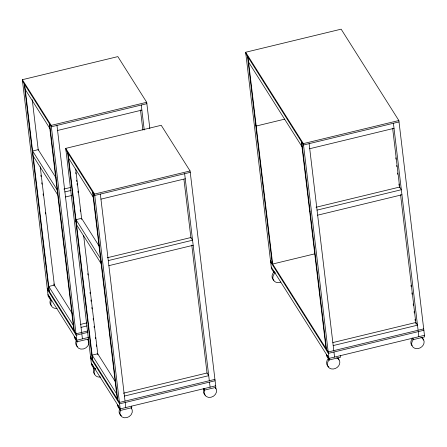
<?xml version="1.0" encoding="UTF-8"?>
<svg xmlns="http://www.w3.org/2000/svg" width="447" height="447" viewBox="0 0 447 447"><rect width="100%" height="100%" fill="white"/><g stroke="black" fill="none" stroke-linecap="round" stroke-linejoin="round"><path stroke-width="0.67" d="M76.823 340.223L47.969 294.539L22.35 79.7L117.846 56.613L146.7 102.296L149.84 128.602M273.799 271.078L273.983 272.625L271.446 268.608L245.649 52.254L341.145 29.167L398.853 120.534L424.65 336.887L413.19 339.659L412.1 337.932M22.35 79.7L51.204 125.383L146.7 102.296M146.867 103.676L51.366 126.764L22.512 81.08M57.574 130.468L141.867 110.091M95.379 368.473L94.032 368.803L91.495 364.78L65.726 148.382L161.222 125.289L190.076 170.972L215.879 387.365L204.424 390.136L203.335 388.415M284.638 119.159L256.192 126.037L255.729 125.311M63.882 189.07L70.626 187.438M64.899 191.914L70.972 190.444M65.502 196.971L71.576 195.507M65.726 148.382L94.58 194.065L190.076 170.972M245.649 52.254L303.357 143.621L398.853 120.534M190.243 172.352L94.747 195.445L65.893 149.762M399.015 121.914L303.519 145.001L245.811 53.634M100.949 199.15L185.242 178.766M309.726 148.711L394.019 128.328M107.258 257.751L190.875 237.53L192.568 240.212L108.28 260.59M316.029 207.268L399.646 187.053L401.339 189.729L317.046 210.112M108.884 265.652L193.171 245.269M317.649 215.175L401.942 194.791M314.638 253.874L272.648 264.026L247.968 57.048M80.711 324.366L86.779 322.896M81.052 327.372L87.12 325.902M87.724 330.964L76.051 333.786L47.198 288.103M87.891 332.344L76.219 335.166L47.365 289.483M88.495 337.401L76.783 340.234L74.247 336.211L74.431 337.764L76.968 341.787L88.428 339.016M123.411 393.209L207.028 372.988L208.721 375.67L124.428 396.048M332.853 342.564L415.799 322.51L417.492 325.187L333.199 345.57M214.929 379.374L119.433 402.462L90.579 356.779M423.695 328.897L328.199 351.985L270.491 260.618M215.091 380.755L119.595 403.842L90.741 358.159M423.862 330.272L328.366 353.365L270.658 261.998M131.619 406.144L131.809 407.692L120.349 410.463L117.807 406.446L117.622 404.893L120.165 408.91L215.694 385.811M340.391 355.661L340.575 357.214L329.115 359.986L326.578 355.963L326.394 354.415L328.931 358.433L424.466 335.334M248.571 62.105L301.971 146.65M309.592 210.587L310.056 211.319M271.262 267.055L328.97 358.427L329.115 359.986M25.272 89.551L49.818 128.412M68.648 158.232L93.194 197.093M56.054 177.9L38.202 149.639L32.597 150.997L57.143 189.858M99.43 246.582L81.578 218.32L75.979 219.673L100.519 258.534M32.441 152.796L32.899 153.522M57.445 192.389L57.909 193.115M75.817 221.472L76.281 222.204M100.821 261.065L101.285 261.797M33.201 156.053L57.747 194.914M76.577 224.735L101.123 263.596M72.207 313.358L54.355 285.097L48.751 286.454L73.297 325.315M115.583 382.04L97.731 353.778L92.127 355.13L116.673 393.991M91.344 363.221L120.198 408.904L94.58 194.065M91.305 363.227L93.848 367.25L94.032 368.803M393.416 123.266L418.096 330.249M418.258 331.629L418.861 336.686M392.628 128.2L399.73 187.734M400.551 194.657L415.989 324.109M395.785 157.802L395.947 159.182M396.69 165.39L396.852 166.77M397.595 172.983L397.757 174.364M398.908 184.019L399.076 185.399M410.977 285.236L411.145 286.622M411.888 292.863L412.056 294.249M413.212 303.954L413.374 305.34M414.123 311.581L414.285 312.967M415.028 319.208L415.196 320.6M413.006 338.105L413.19 339.659M309.123 143.649L333.803 350.632M333.965 352.012L334.568 357.069M303.357 143.621L328.97 358.427M301.826 142.325L326.506 349.303M301.367 141.593L326.047 348.576M247.504 56.316L272.184 263.294M184.639 173.71L209.325 380.727M209.492 382.107L210.096 387.169M183.94 179.336L190.958 238.19M191.78 245.112L207.056 373.2M204.234 388.583L204.424 390.136M141.263 105.028L144.236 129.954M140.481 109.968L142.872 130.043M100.346 194.087L125.031 401.11M125.199 402.49L125.803 407.547M120.165 408.91L120.349 410.463M93.054 192.763L117.74 399.786M92.59 192.031L117.276 399.054M75.705 169.072L81.717 219.466M83.617 235.413L97.837 354.678M75.744 172.548L75.912 173.933M76.655 180.163L76.817 181.549M77.068 183.628L77.23 185.013M77.974 191.243L78.141 192.629M80.203 209.939L80.371 211.319M87.802 273.637L87.964 275.022M90.031 292.327L90.193 293.713M90.937 299.948L91.104 301.328M91.847 307.564L92.009 308.944M93.166 318.638L93.334 320.024M94.077 326.254L94.239 327.64M95.395 337.334L95.563 338.72M96.306 344.95L96.468 346.336M68.045 153.17L92.73 360.193M67.586 152.438L92.272 359.461M56.97 125.411L81.656 332.428M81.823 333.808L82.427 338.871M51.204 125.383L76.968 341.787M49.678 124.087L74.364 331.104M49.215 123.355L73.9 330.372M32.245 99.703L38.258 150.097M40.241 166.731L54.461 285.996M40.873 175.185L41.04 176.571M41.783 182.801L41.945 184.186M43.102 193.881L43.27 195.261M45.331 212.571L45.499 213.957M53.836 283.89L53.998 285.27M24.669 84.494L49.354 291.511M24.205 83.762L48.891 290.779M51.165 305.441A6.521 5.493 -32.3 0 1 50.5 299.831M57.143 308.329A6.521 5.493 -32.3 0 1 51.539 306.145A6.521 5.493 -32.3 0 1 51.835 300.161M87.936 339.619A6.521 5.493 -32.3 0 1 88.148 340.575M77.616 346.827A6.521 5.493 -32.3 0 1 76.23 340.569M87.785 339.251A6.521 5.493 -32.3 0 1 83.416 348.962A6.521 5.493 -32.3 0 1 77.035 341.849M420.906 337.412A6.521 5.493 -32.3 0 1 423.18 345.162A6.521 5.493 -32.3 0 1 414.268 348.051A6.521 5.493 -32.3 0 1 413.034 339.96M422.13 337.479A6.521 5.493 -32.3 0 1 423.292 340.083M412.045 345.687A6.521 5.493 -32.3 0 1 412.223 338.681M280.794 282.074A6.521 5.493 -32.3 0 1 273.452 280.14A6.521 5.493 -32.3 0 1 275.374 272.709M273.922 280.286A6.521 5.493 -32.3 0 1 274.14 271.804M336.613 357.79A6.521 5.493 -32.3 0 1 338.686 365.847A6.521 5.493 -32.3 0 1 329.411 368.093A6.521 5.493 -32.3 0 1 329.495 359.511M337.837 357.863A6.521 5.493 -32.3 0 1 338.921 359.98M328.88 366.993A6.521 5.493 -32.3 0 1 327.93 359.064M94.546 374.117A6.521 5.493 -32.3 0 1 93.876 368.512M100.519 377.011A6.521 5.493 -32.3 0 1 94.792 374.62A6.521 5.493 -32.3 0 1 95.529 368.389M131.139 407.854A6.521 5.493 -32.3 0 1 131.44 408.77M121.4 415.777A6.521 5.493 -32.3 0 1 119.606 409.251M131.167 407.932A6.521 5.493 -32.3 0 1 126.792 417.638A6.521 5.493 -32.3 0 1 120.416 410.53M215.432 387.471A6.521 5.493 -32.3 0 1 215.817 388.873M205.285 395.126A6.521 5.493 -32.3 0 1 203.899 388.868M215.46 387.549A6.521 5.493 -32.3 0 1 211.085 397.254A6.521 5.493 -32.3 0 1 204.704 390.147M50.472 298.568L47.93 294.551L48.114 296.104L50.656 300.121L50.472 298.568"/></g></svg>
